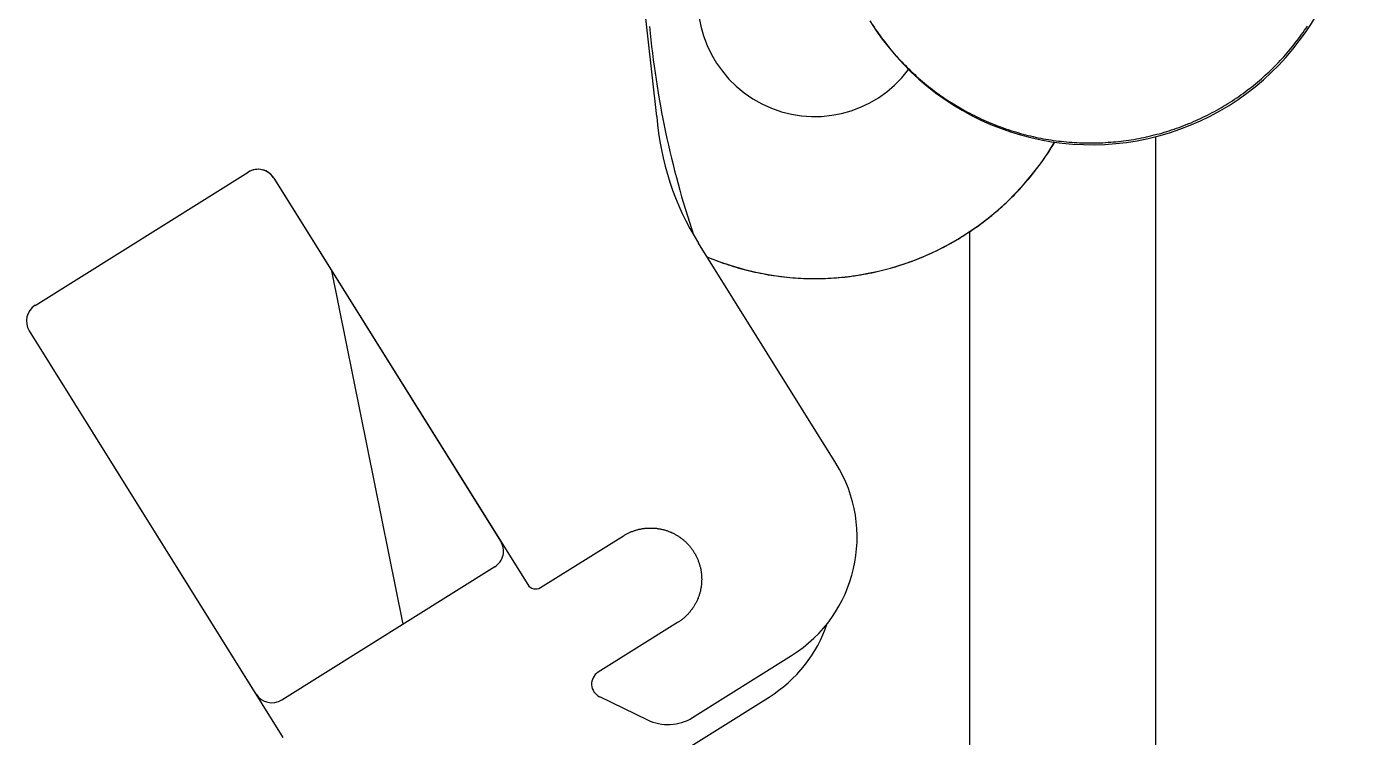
# Model space of a CAD drawing. Extents: x -79364 to 3230, y 28528 to 72157.
# Drawn here: x -66433.5 to -66291.1, y 55133.2 to 55209.5 of the extents above; entities that cross this region are included whole.
import ezdxf

# ---------------------------------------------------------------- set-up
doc = ezdxf.new("R2010")
doc.units = 0
doc.header["$LTSCALE"] = 500
doc.linetypes.add('CENTER', pattern=[7, 4, -1, 1, -1])
doc.layers.get('0').update_dxf_attribs({"linetype": 'CONTINUOUS'})
doc.layers.add('S0CO1', color=1, linetype='CONTINUOUS')

# ---------------------------------------------------------------- blocks, each defined once
blk = doc.blocks.new('PK65002M m platform_side')
at = {"linetype": 'Continuous'}
for p, q in [((-9370.75, 6061.8), (-9375.28, 6102.02)), ((-9317.14, 6059.61), (-9317.14, 5598.26)), ((-9437.57, 6041.49), (-9414.67, 6055.8)), ((-9411.91, 6055.17), (-9387.54, 6016.16)), ((-9411.91, 6055.17), (-9384.62, 6011.49)), ((-9337.14, 6049.4), (-9337.14, 5598.26)), ((-9351.49, 6024.53), (-9366.28, 6048.19)), ((-9398.02, 6007.25), (-9405.68, 6045.19)), ((-9410.91, 5995.06), (-9438.2, 6038.74)), ((-9413.83, 5999.73), (-9438.2, 6038.74)), ((-9383.24, 6011.17), (-9374.34, 6016.74)), ((-9388.17, 6013.4), (-9411.07, 5999.09)), ((-9368.51, 6007.41), (-9377.06, 6002.07)), ((-9366.9, 5997.21), (-9356.27, 6003.86)), ((-9406.58, 5969.47), (-9358.68, 5999.4)), ((-9376.91, 5999.45), (-9371.76, 5996.97))]:
    blk.add_line(p, q, dxfattribs=at)
for points in [[(-9322.51, 6058.99), (-9322.23, 6059.01), (-9321.95, 6059.03), (-9321.68, 6059.05), (-9321.4, 6059.08), (-9321.12, 6059.1), (-9320.84, 6059.14), (-9320.57, 6059.17), (-9320.29, 6059.21), (-9320.02, 6059.25), (-9319.74, 6059.29), (-9319.46, 6059.33), (-9319.19, 6059.38), (-9318.92, 6059.43), (-9318.64, 6059.49), (-9318.37, 6059.54), (-9318.1, 6059.6), (-9317.82, 6059.66), (-9317.55, 6059.73), (-9317.28, 6059.8), (-9317.01, 6059.87), (-9316.74, 6059.94), (-9316.47, 6060.01), (-9316.21, 6060.09), (-9315.94, 6060.17), (-9315.67, 6060.26), (-9315.41, 6060.34), (-9315.14, 6060.43), (-9314.88, 6060.52), (-9314.61, 6060.61), (-9314.35, 6060.71), (-9314.09, 6060.81), (-9313.83, 6060.91), (-9313.57, 6061.02), (-9313.31, 6061.12), (-9313.06, 6061.23), (-9312.8, 6061.35), (-9312.55, 6061.46), (-9312.29, 6061.58), (-9312.04, 6061.7), (-9311.79, 6061.82), (-9311.54, 6061.94), (-9311.29, 6062.07), (-9311.04, 6062.2), (-9310.8, 6062.33), (-9310.55, 6062.47), (-9310.31, 6062.61), (-9310.06, 6062.75), (-9309.82, 6062.89), (-9309.58, 6063.03), (-9309.35, 6063.18), (-9309.11, 6063.33), (-9308.88, 6063.48), (-9308.64, 6063.63), (-9308.41, 6063.79), (-9308.18, 6063.95), (-9307.95, 6064.11), (-9307.72, 6064.27), (-9307.5, 6064.44), (-9307.27, 6064.61), (-9307.05, 6064.78), (-9306.83, 6064.95), (-9306.61, 6065.12), (-9306.4, 6065.3), (-9306.18, 6065.48), (-9305.97, 6065.66), (-9305.75, 6065.84), (-9305.54, 6066.03), (-9305.34, 6066.22), (-9305.13, 6066.41), (-9304.93, 6066.6), (-9304.72, 6066.79), (-9304.52, 6066.99), (-9304.32, 6067.18), (-9304.13, 6067.38), (-9303.93, 6067.59), (-9303.74, 6067.79), (-9303.55, 6067.99), (-9303.36, 6068.2), (-9303.18, 6068.41), (-9302.99, 6068.62), (-9302.81, 6068.83), (-9302.63, 6069.05), (-9302.46, 6069.26), (-9302.28, 6069.48), (-9302.11, 6069.7), (-9301.94, 6069.92), (-9301.77, 6070.14), (-9301.6, 6070.37), (-9301.44, 6070.59), (-9301.28, 6070.82), (-9301.12, 6071.05), (-9300.96, 6071.28), (-9300.81, 6071.51)], [(-9347.54, 6071.61), (-9347.38, 6071.38), (-9347.23, 6071.15), (-9347.07, 6070.92), (-9346.91, 6070.69), (-9346.74, 6070.46), (-9346.58, 6070.23), (-9346.41, 6070.01), (-9346.24, 6069.79), (-9346.07, 6069.57), (-9345.89, 6069.35), (-9345.72, 6069.13), (-9345.54, 6068.92), (-9345.36, 6068.7), (-9345.18, 6068.49), (-9344.99, 6068.28), (-9344.8, 6068.07), (-9344.61, 6067.87), (-9344.42, 6067.66), (-9344.23, 6067.46), (-9344.03, 6067.26), (-9343.83, 6067.06), (-9343.63, 6066.87), (-9343.43, 6066.67), (-9343.23, 6066.48), (-9343.02, 6066.29), (-9342.82, 6066.1), (-9342.61, 6065.91), (-9342.4, 6065.73), (-9342.19, 6065.55), (-9341.97, 6065.37), (-9341.76, 6065.19), (-9341.54, 6065.02), (-9341.32, 6064.85), (-9341.1, 6064.68), (-9340.88, 6064.51), (-9340.65, 6064.34), (-9340.43, 6064.18), (-9340.2, 6064.02), (-9339.97, 6063.86), (-9339.74, 6063.7), (-9339.51, 6063.55), (-9339.27, 6063.39), (-9339.04, 6063.24), (-9338.8, 6063.1), (-9338.56, 6062.95), (-9338.32, 6062.81), (-9338.08, 6062.67), (-9337.84, 6062.53), (-9337.59, 6062.39), (-9337.35, 6062.26), (-9337.1, 6062.13), (-9336.85, 6062), (-9336.6, 6061.88), (-9336.35, 6061.75), (-9336.1, 6061.63), (-9335.85, 6061.51), (-9335.6, 6061.4), (-9335.34, 6061.28), (-9335.08, 6061.17), (-9334.83, 6061.06), (-9334.57, 6060.96), (-9334.31, 6060.86), (-9334.05, 6060.76), (-9333.79, 6060.66), (-9333.52, 6060.56), (-9333.26, 6060.47), (-9332.99, 6060.38), (-9332.73, 6060.29), (-9332.46, 6060.21), (-9332.19, 6060.13), (-9331.93, 6060.05), (-9331.66, 6059.97), (-9331.39, 6059.9), (-9331.12, 6059.83), (-9330.85, 6059.76), (-9330.57, 6059.69), (-9330.3, 6059.63), (-9330.03, 6059.57), (-9329.75, 6059.51), (-9329.48, 6059.46), (-9329.21, 6059.4), (-9328.93, 6059.35), (-9328.65, 6059.31), (-9328.38, 6059.26), (-9328.1, 6059.22), (-9327.82, 6059.18), (-9327.55, 6059.15), (-9327.27, 6059.12), (-9326.99, 6059.09), (-9326.71, 6059.06), (-9326.43, 6059.03), (-9326.15, 6059.01), (-9325.87, 6058.99), (-9325.59, 6058.98), (-9325.31, 6058.97), (-9325.03, 6058.95), (-9324.75, 6058.95), (-9324.47, 6058.94), (-9324.19, 6058.94), (-9323.91, 6058.94), (-9323.63, 6058.95), (-9323.35, 6058.95), (-9323.07, 6058.96), (-9322.79, 6058.97), (-9322.51, 6058.99)], [(-9365.35, 6046.7), (-9365.27, 6046.66), (-9365, 6046.55), (-9364.72, 6046.44), (-9364.45, 6046.34), (-9364.17, 6046.23), (-9363.9, 6046.13), (-9363.62, 6046.04), (-9363.34, 6045.94), (-9363.06, 6045.85), (-9362.78, 6045.76), (-9362.5, 6045.67), (-9362.22, 6045.59), (-9361.93, 6045.5), (-9361.65, 6045.43), (-9361.36, 6045.35), (-9361.08, 6045.28), (-9360.79, 6045.21), (-9360.51, 6045.14), (-9360.22, 6045.07), (-9359.93, 6045.01), (-9359.64, 6044.95), (-9359.35, 6044.9), (-9359.06, 6044.84), (-9358.77, 6044.79), (-9358.48, 6044.74), (-9358.19, 6044.7), (-9357.9, 6044.66), (-9357.61, 6044.62), (-9357.32, 6044.58), (-9357.02, 6044.55), (-9356.73, 6044.52), (-9356.44, 6044.49), (-9356.14, 6044.46), (-9355.85, 6044.44), (-9355.56, 6044.42), (-9355.26, 6044.41), (-9354.97, 6044.39), (-9354.67, 6044.38), (-9354.38, 6044.38), (-9354.08, 6044.37), (-9353.79, 6044.37), (-9353.49, 6044.37), (-9353.2, 6044.37), (-9352.91, 6044.38), (-9352.61, 6044.39), (-9352.32, 6044.4), (-9352.02, 6044.42), (-9351.73, 6044.44), (-9351.44, 6044.46), (-9351.14, 6044.48), (-9350.85, 6044.51), (-9350.55, 6044.54), (-9350.26, 6044.57), (-9349.97, 6044.61), (-9349.68, 6044.65), (-9349.38, 6044.69), (-9349.09, 6044.73), (-9348.8, 6044.78), (-9348.51, 6044.83), (-9348.22, 6044.88), (-9347.93, 6044.94), (-9347.65, 6045), (-9347.36, 6045.06), (-9347.07, 6045.12), (-9346.78, 6045.19), (-9346.5, 6045.26), (-9346.21, 6045.33), (-9345.93, 6045.41), (-9345.64, 6045.49), (-9345.36, 6045.57), (-9345.08, 6045.65), (-9344.79, 6045.74), (-9344.51, 6045.83), (-9344.23, 6045.92), (-9343.96, 6046.02), (-9343.68, 6046.11), (-9343.4, 6046.21), (-9343.12, 6046.32), (-9342.85, 6046.42), (-9342.58, 6046.53), (-9342.3, 6046.64), (-9342.03, 6046.76), (-9341.76, 6046.87), (-9341.49, 6046.99), (-9341.22, 6047.11), (-9340.96, 6047.24), (-9340.69, 6047.36), (-9340.43, 6047.49), (-9340.16, 6047.63), (-9339.9, 6047.76), (-9339.64, 6047.9), (-9339.38, 6048.04), (-9339.12, 6048.18), (-9338.87, 6048.33), (-9338.61, 6048.47), (-9338.36, 6048.62), (-9338.11, 6048.78), (-9337.86, 6048.93), (-9337.61, 6049.09), (-9337.36, 6049.25), (-9337.11, 6049.41), (-9336.87, 6049.57), (-9336.63, 6049.74), (-9336.38, 6049.91), (-9336.15, 6050.08), (-9335.91, 6050.26), (-9335.67, 6050.43), (-9335.44, 6050.61), (-9335.2, 6050.79), (-9334.97, 6050.98), (-9334.74, 6051.16), (-9334.52, 6051.35), (-9334.29, 6051.54), (-9334.07, 6051.73), (-9333.85, 6051.93), (-9333.63, 6052.12), (-9333.41, 6052.32), (-9333.2, 6052.52), (-9332.98, 6052.72), (-9332.77, 6052.93), (-9332.56, 6053.14), (-9332.35, 6053.35), (-9332.15, 6053.56), (-9331.94, 6053.77), (-9331.74, 6053.99), (-9331.54, 6054.2), (-9331.35, 6054.42), (-9331.15, 6054.64), (-9330.96, 6054.87), (-9330.77, 6055.09), (-9330.58, 6055.32), (-9330.4, 6055.54), (-9330.21, 6055.77), (-9330.03, 6056.01), (-9329.85, 6056.24), (-9329.67, 6056.48), (-9329.5, 6056.71), (-9329.33, 6056.95), (-9329.16, 6057.19), (-9328.99, 6057.44), (-9328.82, 6057.68), (-9328.66, 6057.93), (-9328.5, 6058.17), (-9328.34, 6058.42), (-9328.19, 6058.67), (-9328.03, 6058.92), (-9327.97, 6059.03)], [(-9374.34, 6016.74), (-9374.27, 6016.78), (-9374.2, 6016.82), (-9374.13, 6016.86), (-9374.06, 6016.9), (-9373.98, 6016.94), (-9373.91, 6016.98), (-9373.84, 6017.02), (-9373.76, 6017.05), (-9373.69, 6017.09), (-9373.61, 6017.12), (-9373.54, 6017.15), (-9373.46, 6017.18), (-9373.38, 6017.21), (-9373.3, 6017.24), (-9373.23, 6017.27), (-9373.15, 6017.3), (-9373.07, 6017.32), (-9372.99, 6017.34), (-9372.91, 6017.37), (-9372.83, 6017.39), (-9372.75, 6017.41), (-9372.67, 6017.43), (-9372.59, 6017.45), (-9372.51, 6017.46), (-9372.43, 6017.48), (-9372.35, 6017.49), (-9372.27, 6017.51), (-9372.19, 6017.52), (-9372.11, 6017.53), (-9372.03, 6017.54), (-9371.95, 6017.55), (-9371.86, 6017.56), (-9371.78, 6017.56), (-9371.7, 6017.57), (-9371.62, 6017.57), (-9371.54, 6017.57), (-9371.45, 6017.57), (-9371.37, 6017.57), (-9371.29, 6017.57), (-9371.2, 6017.57), (-9371.12, 6017.56), (-9371.04, 6017.56), (-9370.96, 6017.55), (-9370.87, 6017.55), (-9370.79, 6017.54), (-9370.71, 6017.53), (-9370.63, 6017.52), (-9370.55, 6017.5), (-9370.47, 6017.49), (-9370.39, 6017.47), (-9370.31, 6017.46), (-9370.23, 6017.44), (-9370.15, 6017.42), (-9370.07, 6017.4), (-9369.99, 6017.38), (-9369.91, 6017.36), (-9369.83, 6017.34), (-9369.75, 6017.31), (-9369.67, 6017.29), (-9369.6, 6017.26), (-9369.52, 6017.23), (-9369.44, 6017.2), (-9369.36, 6017.17), (-9369.29, 6017.14), (-9369.21, 6017.11), (-9369.14, 6017.07), (-9369.06, 6017.04), (-9368.99, 6017), (-9368.91, 6016.97), (-9368.84, 6016.93), (-9368.77, 6016.89), (-9368.7, 6016.85), (-9368.63, 6016.81), (-9368.55, 6016.77), (-9368.49, 6016.72), (-9368.42, 6016.68), (-9368.35, 6016.63), (-9368.28, 6016.59), (-9368.21, 6016.54), (-9368.15, 6016.49), (-9368.08, 6016.44), (-9368.02, 6016.39), (-9367.95, 6016.34), (-9367.89, 6016.29), (-9367.83, 6016.23), (-9367.77, 6016.18), (-9367.7, 6016.12), (-9367.64, 6016.07), (-9367.58, 6016.01), (-9367.53, 6015.95), (-9367.47, 6015.89), (-9367.41, 6015.83), (-9367.36, 6015.77), (-9367.3, 6015.71), (-9367.25, 6015.65), (-9367.19, 6015.59), (-9367.14, 6015.52), (-9367.09, 6015.46), (-9367.04, 6015.39), (-9366.99, 6015.33), (-9366.94, 6015.26), (-9366.89, 6015.19), (-9366.85, 6015.13), (-9366.8, 6015.06), (-9366.76, 6014.99), (-9366.72, 6014.92), (-9366.68, 6014.85), (-9366.63, 6014.78), (-9366.59, 6014.71), (-9366.56, 6014.63), (-9366.52, 6014.56), (-9366.48, 6014.49), (-9366.45, 6014.41), (-9366.41, 6014.34), (-9366.38, 6014.26), (-9366.35, 6014.18), (-9366.32, 6014.11), (-9366.29, 6014.03), (-9366.26, 6013.95), (-9366.23, 6013.88), (-9366.2, 6013.8), (-9366.18, 6013.72), (-9366.15, 6013.64), (-9366.13, 6013.56), (-9366.11, 6013.48), (-9366.09, 6013.4), (-9366.07, 6013.32), (-9366.05, 6013.24), (-9366.03, 6013.16), (-9366.02, 6013.08), (-9366, 6013), (-9365.99, 6012.92), (-9365.98, 6012.84), (-9365.97, 6012.76), (-9365.96, 6012.68), (-9365.95, 6012.6), (-9365.94, 6012.51), (-9365.94, 6012.43), (-9365.93, 6012.35), (-9365.93, 6012.27), (-9365.93, 6012.18), (-9365.92, 6012.1), (-9365.92, 6012.02), (-9365.93, 6011.94), (-9365.93, 6011.85), (-9365.93, 6011.77), (-9365.94, 6011.69), (-9365.94, 6011.61), (-9365.95, 6011.52), (-9365.96, 6011.44), (-9365.97, 6011.36), (-9365.98, 6011.28), (-9365.99, 6011.2), (-9366.01, 6011.12), (-9366.02, 6011.04), (-9366.04, 6010.96), (-9366.06, 6010.88), (-9366.07, 6010.8), (-9366.09, 6010.72), (-9366.11, 6010.64), (-9366.14, 6010.56), (-9366.16, 6010.48), (-9366.18, 6010.4), (-9366.21, 6010.32), (-9366.24, 6010.25), (-9366.27, 6010.17), (-9366.29, 6010.09), (-9366.32, 6010.01), (-9366.36, 6009.94), (-9366.39, 6009.86), (-9366.42, 6009.79), (-9366.46, 6009.71), (-9366.49, 6009.64), (-9366.53, 6009.56), (-9366.57, 6009.49), (-9366.61, 6009.42), (-9366.65, 6009.35), (-9366.69, 6009.27), (-9366.73, 6009.2), (-9366.78, 6009.13), (-9366.82, 6009.06), (-9366.87, 6009), (-9366.91, 6008.93), (-9366.96, 6008.86), (-9367.01, 6008.8), (-9367.06, 6008.73), (-9367.11, 6008.67), (-9367.16, 6008.6), (-9367.21, 6008.54), (-9367.26, 6008.48), (-9367.32, 6008.41), (-9367.37, 6008.35), (-9367.43, 6008.29), (-9367.49, 6008.23), (-9367.54, 6008.18), (-9367.6, 6008.12), (-9367.66, 6008.06), (-9367.72, 6008), (-9367.79, 6007.95)], [(-9367.79, 6007.95), (-9367.85, 6007.89), (-9367.91, 6007.84), (-9367.98, 6007.79), (-9368.04, 6007.74), (-9368.1, 6007.69), (-9368.17, 6007.64), (-9368.24, 6007.59), (-9368.3, 6007.54), (-9368.37, 6007.5), (-9368.44, 6007.45), (-9368.51, 6007.41)]]:
    blk.add_lwpolyline(points, dxfattribs=at)
for centre, radius, start, end in [((-9324.02, 6086.7), 27.95, 211.5485, 3.342), ((-9353.76, 6074.38), 12.6, 83.123, 323.1689), ((-9271.97, 6080.79), 100, 185.3585, 198.5038), ((-9340.84, 6064.09), 30, 184.3787, 212.0001), ((-9353.76, 6074.38), 30, 247.2452, 329.2229), ((-9413.61, 6054.11), 2, 31.9999, 121.999), ((-9413.61, 6054.11), 2, 31.9991, 122.0004), ((-9436.51, 6039.8), 2, 121.9997, 211.9994), ((-9364.22, 6016.58), 15, 302.0001, 31.9999), ((-9389.23, 6015.1), 2, 301.9994, 32.0006), ((-9383.77, 6012.02), 1, 211.9992, 301.9999), ((-9366.63, 6012.12), 15, 302.0001, 341.3087), ((-9376.26, 6000.8), 1.5, 122.0004, 244.2874), ((-9412.13, 6000.79), 2, 212, 301.9989), ((-9369.55, 6001.45), 5, 243.7602, 301.9994)]:
    blk.add_arc(centre, radius, start, end, dxfattribs=at)

msp = doc.modelspace()

# ---------------------------------------------------------------- block references
at = {"layer": 'S0CO1', "color": 0, "linetype": 'CENTER'}
msp.add_blockref('PK65002M m platform_side', (-56995.028, 49138.088), dxfattribs=at)

doc.saveas('drawing.dxf')
